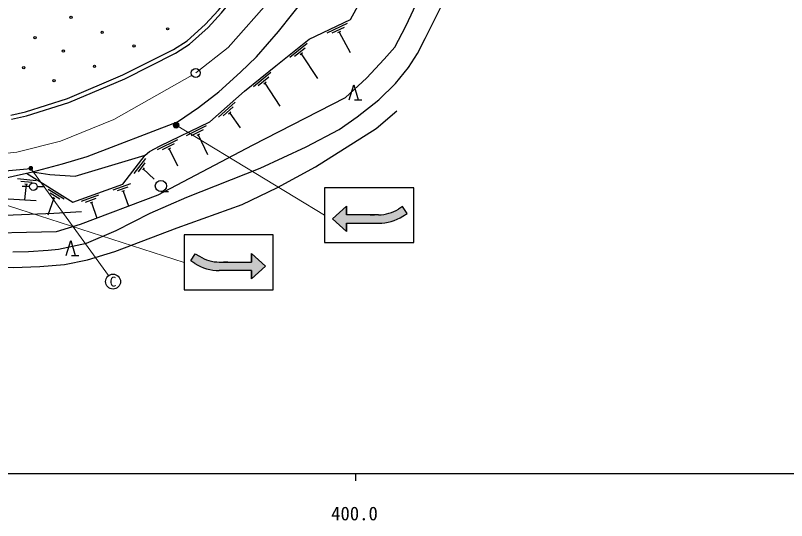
# Model space of a CAD drawing. Units: millimetres at full size, sheet at 1:1000; details may follow other scales. Extents: x 40000 to 680000, y 20000 to 380000.
# Drawn here: x 422576 to 525532, y 198715 to 266117 of the extents above; entities that cross this region are included whole.
import ezdxf
from ezdxf.enums import TextEntityAlignment as Align

# ---------------------------------------------------------------- set-up
doc = ezdxf.new("R2010")
doc.units = ezdxf.units.MM
doc.header["$LTSCALE"] = 1000
doc.linetypes.add('CHAIN', pattern=[18.5, 12, -1.5, 3.5, -1.5])
for name, color, linetype, lineweight in [('M-BGD', 7, 'Continuous', 25), ('M-BMK', 2, 'CHAIN', 13), ('M-BMK-SRVR', 3, 'Continuous', 25), ('M-STR-HTXT', 7, 'Continuous', 13), ('M-STR-STRC', 7, 'Continuous', 25), ('M-TTL-BAND', 7, 'Continuous', 25)]:
    doc.layers.add(name, color=color, linetype=linetype, lineweight=lineweight)
doc.styles.add('ＭＳ ゴシック', font='')
doc.styles.get('ＭＳ ゴシック').set_extended_font_data('MS Gothic')

msp = doc.modelspace()

# ---------------------------------------------------------------- hatches: boundary and pattern name
at = {"layer": 'M-STR-HTXT'}
for points in [[(443698, 251264, -1), (444373, 251694, -0.41421), (444250, 251142, -0.41421)], [(424581, 245461, -1), (424664, 245954, -0.41421), (424869, 245666, -0.41421)]]:
    msp.add_hatch(color=256, dxfattribs=at).paths.add_polyline_path(points)
at = {"layer": 'M-STR-STRC'}
for points in [[(474313, 239331), (474864, 239676), (474266, 240629), (473715, 240284, -0.14097), (471058, 239520), (466766, 239520), (466766, 240645), (464891, 238957), (466766, 237270), (466766, 238395), (471058, 238395, 0.14097)], [(446545, 233020), (445993, 233366), (446591, 234319), (447142, 233973, 0.14097), (449799, 233209), (454091, 233209), (454091, 234334), (455966, 232646), (454091, 230959), (454091, 232084), (449799, 232084, -0.14097)]]:
    msp.add_hatch(color=256, dxfattribs=at).paths.add_polyline_path(points)

# ---------------------------------------------------------------- linework, layer by layer
at = {"layer": 'M-BGD'}
for p, q in [((466881, 265051), (464171, 263764)), ((466468, 264523), (464842, 263751)), ((465973, 263956), (465594, 263776)), ((465783, 263866), (467282, 261182)), ((461538, 262380), (459193, 260508)), ((461256, 261771), (459849, 260648)), ((460904, 261106), (460575, 260844)), ((460740, 260975), (462922, 257704)), ((456671, 258483), (454343, 256591)), ((456395, 257872), (454998, 256737)), ((456049, 257204), (455723, 256939)), ((455886, 257072), (457874, 253994)), ((451921, 254528), (449667, 252549)), ((467842, 254856), (468842, 254856)), ((451668, 253907), (450316, 252719)), ((451348, 253226), (451032, 252949)), ((451190, 253088), (452560, 251116)), ((448053, 251377), (445354, 250066)), ((447644, 250845), (446025, 250059)), ((447155, 250274), (446777, 250090)), ((446966, 250182), (448229, 247582)), ((444194, 249503), (441495, 248192)), ((443785, 248971), (442166, 248184)), ((443296, 248399), (442918, 248216)), ((443107, 248308), (444193, 246070)), ((439927, 247021), (438399, 245042)), ((439859, 246442), (438942, 245254)), ((439745, 245803), (439531, 245526)), ((439638, 245665), (441121, 244265)), ((425336, 244048), (422853, 244336)), ((424805, 243807), (423315, 243980)), ((424475, 243272), (423475, 243272)), ((424025, 243596), (423783, 241503)), ((424199, 243576), (423851, 243616)), ((425475, 243272), (426475, 243272)), ((437934, 243655), (435582, 242808)), ((437565, 243203), (436154, 242695)), ((429085, 241579), (426963, 242901)), ((428502, 241589), (427229, 242382)), ((433685, 242125), (431333, 241279)), ((437126, 242726), (436797, 242608)), ((436961, 242667), (437695, 240677)), ((442000, 242609), (443000, 242609)), ((427707, 241731), (426910, 239444)), ((427856, 241638), (427559, 241823)), ((433316, 241674), (431905, 241166)), ((432877, 241197), (432547, 241078)), ((432712, 241138), (433454, 239075)), ((430062, 234104), (431062, 234104))]:
    msp.add_line(p, q, dxfattribs=at)
for points in [[(422064, 252278), (424058, 252740), (429714, 254515), (437163, 257670), (443969, 261104), (445830, 262266), (448300, 264520), (450100, 266464), (452781, 269756), (455280, 273431), (457466, 277007), (463316, 286422), (470461, 299074), (473574, 304414), (478838, 312650), (484485, 321079), (484731, 327513)], [(421956, 252817), (423913, 253271), (429524, 255032), (436931, 258169), (443699, 261583), (445496, 262706), (447912, 264911), (449685, 266825), (452339, 270084), (454818, 273729), (456998, 277296), (462842, 286702), (469984, 299348), (473104, 304701), (478377, 312951), (483941, 321256), (484129, 326153)], [(416054, 237011), (428050, 237273), (431253, 238244), (441633, 242165), (454240, 248823), (466649, 255181), (469458, 257755), (471815, 260289), (473209, 261885), (474706, 264683), (476442, 268431), (478271, 272741), (480017, 275879), (481870, 279184), (482890, 281619), (483627, 284097), (484782, 288947), (485888, 294272), (486107, 296955), (486041, 298564), (485733, 300478), (485101, 303397)], [(422227, 234594), (424307, 234603), (426935, 234781), (428321, 234941), (432063, 235738), (436023, 237427), (440586, 239719), (445439, 241867), (455242, 245755), (461383, 248588), (465799, 250897), (468191, 252567), (471073, 254835), (473341, 257053), (475069, 259149), (476256, 261030), (477274, 263035), (479446, 267404), (482117, 273586), (484806, 280612), (485771, 283739), (486809, 288310), (487201, 292036), (487196, 303028)], [(424836, 245248), (428867, 246297), (432148, 247288), (444228, 251938), (447000, 253812), (449738, 255930), (452625, 258568), (454767, 260592), (457692, 263969), (461509, 268839), (466416, 277882), (472326, 288240), (475336, 293189), (477284, 296089), (479501, 298705), (481250, 300375)], [(339468, 276446), (342190, 273479), (344594, 270565), (349740, 263509), (360812, 256724), (370855, 250182), (375251, 247564), (378122, 245681), (381329, 245368), (384134, 246008), (386427, 246515), (389295, 246680), (396092, 246965), (403189, 245518), (409271, 244306), (410730, 243983), (417052, 243526), (424836, 245248), (427185, 244898), (430550, 244684), (439888, 247461)], [(424044, 245073), (430249, 241208), (436909, 243605), (439888, 247461), (440478, 247956), (441881, 248713), (448510, 251933), (453176, 256029), (457324, 259400), (461794, 262968), (467308, 265586), (472658, 275353)], [(467142, 254856), (467742, 256856), (468342, 254856)], [(392197, 230341), (404999, 231490), (408478, 232145), (411529, 232484), (416138, 232619), (422280, 232469), (425832, 232608), (429114, 232894), (432203, 233496), (435830, 234626), (444152, 237790), (452842, 240880), (457580, 243155), (462634, 245897), (470741, 251032), (473513, 253386)], [(413064, 244836), (416279, 244943), (424623, 245707)], [(421602, 241625), (425327, 241417)], [(421207, 239480), (427717, 239718), (431404, 239957)], [(429362, 234104), (429962, 236104), (430562, 234104)]]:
    msp.add_lwpolyline(points, dxfattribs=at)
for centre, radius in [((429997, 265847), 150), ((434160, 263864), 150), ((442892, 264326), 150), ((425194, 263151), 150), ((428989, 261359), 150), ((438414, 262046), 150), ((433133, 259323), 150), ((423688, 259162), 150), ((427742, 257411), 150), ((442000, 243359), 750), ((424975, 243272), 500)]:
    msp.add_circle(centre, radius, dxfattribs=at)
at = {"layer": 'M-BMK'}
msp.add_lwpolyline([(418140, 247375), (422761, 247858), (428581, 249346), (435733, 252245), (446656, 258437), (450994, 261839), (457234, 268948), (462076, 277036), (470906, 293916), (476536, 304182), (478388, 307479), (481147, 310936), (484126, 313773), (488132, 317015), (492149, 319783), (494896, 321129), (498360, 322363), (501923, 323196), (506779, 323631), (511416, 323676), (514679, 323448)], dxfattribs=at)
at = {"layer": 'M-BMK-SRVR'}
msp.add_circle((446656, 258437), 600, dxfattribs=at)
at = {"layer": 'M-STR-HTXT'}
for p, q in [((444036, 251479), (463855, 239482)), ((424623, 245707), (435018, 231410)), ((409731, 244550), (445087, 233171))]:
    msp.add_line(p, q, dxfattribs=at)
for centre, radius in [((444036, 251479), 400), ((424623, 245707), 250)]:
    msp.add_circle(centre, radius, dxfattribs=at)
at = {"layer": 'M-STR-STRC'}
for p, q in [((471058, 239520), (466766, 239520)), ((469919, 239520), (470516, 239520)), ((466766, 238395), (471058, 238395)), ((449799, 233209), (454091, 233209)), ((450938, 233209), (450341, 233209)), ((454091, 232084), (449799, 232084))]:
    msp.add_line(p, q, dxfattribs=at)
for points in [[(463855, 235830), (475770, 235830), (475770, 243133), (463855, 243133)], [(464891, 238957), (466766, 237270), (466766, 238395), (466766, 237270), (464891, 238957), (466766, 240645), (466766, 239520), (466766, 240645)], [(445087, 229520), (457002, 229520), (457002, 236823), (445087, 236823)], [(455966, 232646), (454091, 230959), (454091, 232084), (454091, 230959), (455966, 232646), (454091, 234334), (454091, 233209), (454091, 234334)]]:
    msp.add_lwpolyline(points, close=True, dxfattribs=at)
for points in [[(474313, 239331), (474864, 239676), (474266, 240629), (473715, 240284)], [(446545, 233020), (445993, 233366), (446591, 234319), (447142, 233973)]]:
    msp.add_lwpolyline(points, dxfattribs=at)
msp.add_circle((435607, 230601), 1000, dxfattribs=at)
for centre, radius, start, end in [((471058, 244520), 5000, 270, 302.09583), ((471058, 244520), 6125, 270, 302.09583), ((449799, 238209), 5000, 237.90417, 270), ((449799, 238209), 6125, 237.90417, 270)]:
    msp.add_arc(centre, radius, start, end, dxfattribs=at)
at = {"layer": 'M-TTL-BAND'}
for p, q in [((40000, 205000), (579000, 205000)), ((468000, 205000), (468000, 204000))]:
    msp.add_line(p, q, dxfattribs=at)

# ---------------------------------------------------------------- texts
at = {"layer": 'M-STR-STRC', "style": 'ＭＳ ゴシック'}
msp.add_text('C', height=1320, dxfattribs=at).set_placement((435607, 230601), align=Align.MIDDLE_CENTER)
at = {"layer": 'M-TTL-BAND', "style": 'ＭＳ ゴシック'}
msp.add_text('400.0', height=1833, dxfattribs=at).set_placement((467844, 198195), align=Align.BOTTOM_CENTER)

doc.saveas('drawing.dxf')
